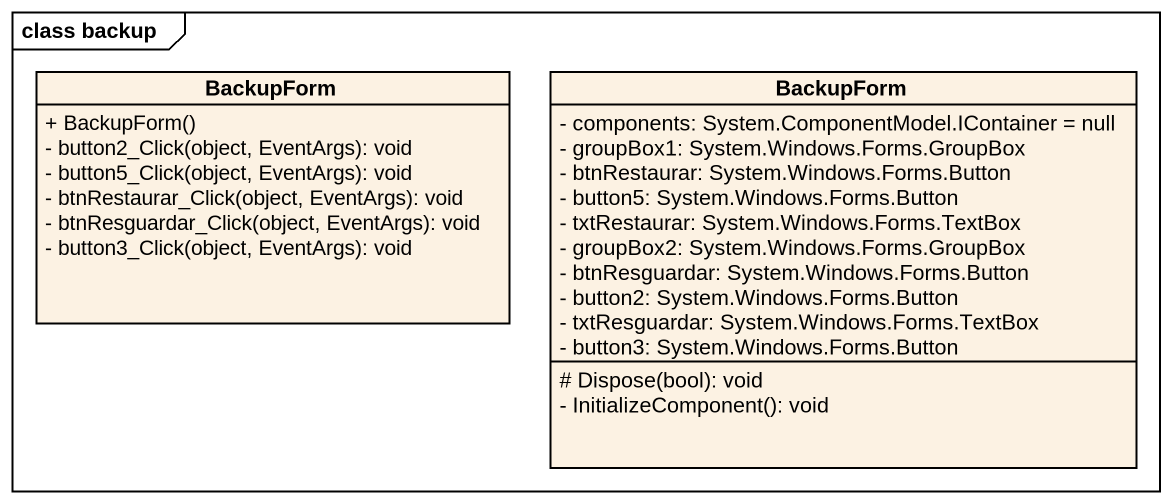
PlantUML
@startuml
mainframe class backup
hide circle
hide empty members
skinparam classAttributeIconSize 0
class BackupForm {
  + BackupForm()
  - button2_Click(object, EventArgs): void
  - button5_Click(object, EventArgs): void
  - btnRestaurar_Click(object, EventArgs): void
  - btnResguardar_Click(object, EventArgs): void
  - button3_Click(object, EventArgs): void
}
class "BackupForm" as BackupForm_2 {
  - components: System.ComponentModel.IContainer = null
  - groupBox1: System.Windows.Forms.GroupBox
  - btnRestaurar: System.Windows.Forms.Button
  - button5: System.Windows.Forms.Button
  - txtRestaurar: System.Windows.Forms.TextBox
  - groupBox2: System.Windows.Forms.GroupBox
  - btnResguardar: System.Windows.Forms.Button
  - button2: System.Windows.Forms.Button
  - txtResguardar: System.Windows.Forms.TextBox
  - button3: System.Windows.Forms.Button
  # Dispose(bool): void
  - InitializeComponent(): void
}
@enduml
